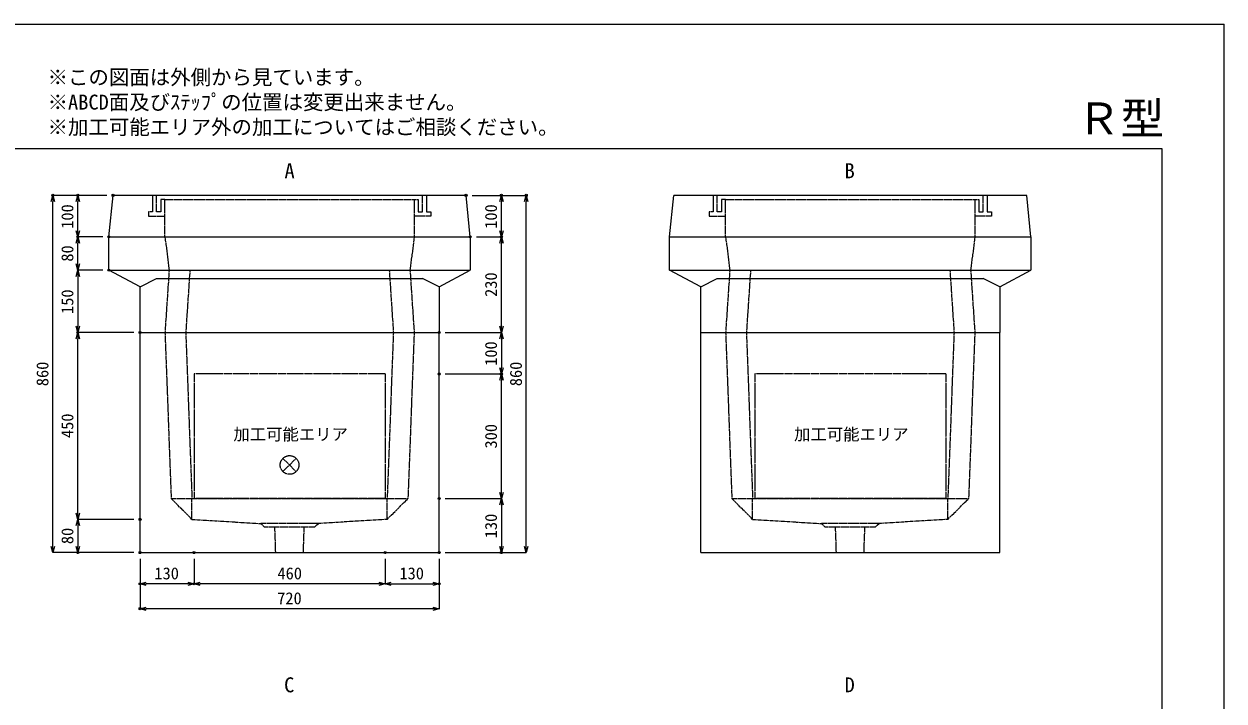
# Model space of a CAD drawing. Units: millimetres, scale not verified. Extents: x -2228 to 2228, y -1575 to 1575.
# Drawn here: x -662 to 2228, y -55 to 1575 of the extents above; entities that cross this region are included whole.
import ezdxf
from ezdxf.enums import TextEntityAlignment as Align

# ---------------------------------------------------------------- set-up
doc = ezdxf.new("R2010")
doc.units = ezdxf.units.MM
doc.header["$LTSCALE"] = 10
doc.header["$PDMODE"] = 32
doc.header["$PDSIZE"] = 5
doc.linetypes.add('LONG_DASHED1', pattern=[7, 6, -1])
doc.linetypes.add('LONG_DOUBLE_CHAIN', pattern=[21.8, 18, -1, 0.6, -0.6, 0.6, -1])
for name, color, linetype, lineweight in [('0-0_D-TTL', 7, 'Continuous', 9), ('0-1_Defpoints', 7, 'Continuous', 9), ('0-3_D-TTL-TXT', 7, 'Continuous', 9), ('0-4_D-STR-TXT', 7, 'Continuous', 9), ('0-5_D-STR', 7, 'LONG_DASHED1', 9), ('0-6_D-STR-STR4', 134, 'LONG_DASHED1', 9), ('0-7_D-STR-DIM', 3, 'Continuous', 9), ('0-8_0', 7, 'Continuous', 9), ('0-A_D-STR-STR5', 1, 'LONG_DOUBLE_CHAIN', 9)]:
    doc.layers.add(name, color=color, linetype=linetype, lineweight=lineweight)
doc.layers.add('0-B_text', color=7, linetype='Continuous')
doc.styles.add('ＭＳ ゴシック', font='')
doc.styles.get('ＭＳ ゴシック').set_extended_font_data('MS Gothic')

# ---------------------------------------------------------------- blocks, each defined once
blk = doc.blocks.new('A$C4DE05FD1')
at = {"layer": '0-0_D-TTL', "color": 134}
for p, q in [((2000, 38000), (57400, 38000)), ((57400, 38000), (57400, 2000))]:
    blk.add_line(p, q, dxfattribs=at)
at = {"layer": '0-1_Defpoints', "color": 134}
for p, q in [((0, 42000), (59400, 42000)), ((59400, 42000), (59400, 0))]:
    blk.add_line(p, q, dxfattribs=at)
at = {"layer": '0-3_D-TTL-TXT', "style": 'ＭＳ ゴシック'}
for s, p in [('※この図面は外側から見ています。', (21630.5, 39907.8)), ('※ABCD面及びｽﾃｯﾌﾟの位置は変更出来ません。', (21630.5, 39107.8)), ('※加工可能エリア外の加工についてはご相談ください。', (21630.5, 38307.8))]:
    blk.add_text(s, height=481.1, dxfattribs=at).set_placement(p, align=Align.BOTTOM_LEFT)
blk = doc.blocks.new('A$C31CA379A')
at = {"layer": '0-4_D-STR-TXT', "style": 'ＭＳ ゴシック'}
for s, p in [('A', (-162.9, -1095.3)), ('B', (17819.3, -1095.3)), ('C', (-175.7, -17595.3)), ('D', (17819.3, -17595.3))]:
    blk.add_text(s, height=481.1, dxfattribs=at).set_placement(p, align=Align.BOTTOM_LEFT)
blk = doc.blocks.new('A$C019679C0')
at = {"layer": '0-5_D-STR', "linetype": 'Continuous'}
for p, q in [((-4350, 0), (-4250, 1000)), ((4250, 1000), (-4250, 1000)), ((4350, 0), (4250, 1000)), ((-4350, 0), (4350, 0))]:
    blk.add_line(p, q, dxfattribs=at)
at = {"layer": '0-5_D-STR'}
for p, q in [((-3000, 0), (-3000, 900)), ((3000, 900), (3000, 0))]:
    blk.add_line(p, q, dxfattribs=at)
at = {"layer": '0-6_D-STR-STR4'}
for points in [[(-3300, 1000), (-3300, 600), (-3400, 600), (-3400, 500), (-3000, 500)], [(-3000, 900), (-3100, 900), (-3100, 600), (-3200, 600), (-3200, 1000)], [(-3000, 900), (3000, 900), (3100, 900)], [(3300, 1000), (3300, 600), (3400, 600), (3400, 500), (3000, 500)], [(3100, 900), (3100, 600), (3200, 600), (3200, 1000)]]:
    blk.add_lwpolyline(points, dxfattribs=at)
blk = doc.blocks.new('_Open30')
at = {"layer": '0-8_0'}
blk.add_line((0, 0), (-10, 0), dxfattribs=at)
blk.add_lwpolyline([(-10, 2.679), (0, 0), (-10, -2.679)], dxfattribs=at)
blk = doc.blocks.new('A$C6FC61387')
at = {"layer": '0-5_D-STR', "linetype": 'Continuous'}
for p, q in [((-4350, 2300), (4350, 2300)), ((-4350, 1500), (-4350, 2300)), ((4350, 2300), (4350, 1500)), ((-4350, 1500), (4350, 1500)), ((-3600, 1100), (-4350, 1500)), ((3600, 1100), (4350, 1500)), ((-3600, 1100), (-3200, 1300)), ((-3200, 1300), (3200, 1300)), ((3600, 1100), (3200, 1300)), ((-3600, 0), (-3600, 1100)), ((3600, 1100), (3600, 0)), ((-3600, 0), (3600, 0))]:
    blk.add_line(p, q, dxfattribs=at)
at = {"layer": '0-5_D-STR'}
for p, q in [((-3000, 2300), (-2900, 1500)), ((3000, 2300), (2900, 1500)), ((-2900, 1500), (-3000, 0)), ((-2400, 1500), (-2500, 0)), ((2400, 1500), (2500, 0)), ((2900, 1500), (3000, 0))]:
    blk.add_line(p, q, dxfattribs=at)
blk = doc.blocks.new('A$C2CAF1EE5')
at = {"layer": '0-5_D-STR', "linetype": 'Continuous'}
for p, q in [((-3600, -5300), (-3600, 0)), ((-3600, 0), (3600, 0)), ((3600, -5300), (3600, 0)), ((-3600, -5300), (3600, -5300))]:
    blk.add_line(p, q, dxfattribs=at)
at = {"layer": '0-5_D-STR'}
for p, q in [((-3000, 0), (-2850, -4000)), ((-2500, 0), (-2350, -4000)), ((2500, 0), (2350, -4000)), ((3000, 0), (2850, -4000)), ((-2350, -4500), (-2850, -4000)), ((-2850, -4000), (2850, -4000)), ((-2350, -4500), (-2350, -4000)), ((2350, -4500), (2850, -4000)), ((2350, -4500), (2350, -4000)), ((-2350, -4500), (-700, -4600)), ((700, -4600), (-700, -4600)), ((-600, -4690), (-700, -4600)), ((600, -4690), (700, -4600)), ((2350, -4500), (700, -4600)), ((600, -4690), (-600, -4690)), ((-333, -5300), (-352.5, -4690)), ((333, -5300), (352.5, -4690))]:
    blk.add_line(p, q, dxfattribs=at)
at = {"layer": '0-A_D-STR-STR5'}
for p, q in [((2300, -1000), (2300, -4000)), ((2300, -4000), (-2300, -4000))]:
    blk.add_line(p, q, dxfattribs=at)
blk.add_lwpolyline([(2300, -1000), (-2300, -1000), (-2300, -4000)], dxfattribs=at)
blk = doc.blocks.new('A$C1C640AAB')
at = {"layer": '0-A_D-STR-STR5'}
for p, q in [((-159.1, -159.1), (159.1, 159.1)), ((-159.1, 159.1), (159.1, -159.1))]:
    blk.add_line(p, q, dxfattribs=at)
blk.add_circle((0, 0), 225, dxfattribs=at)
blk = doc.blocks.new('A$Cc1b5ebfb')
at = {"layer": '0-5_D-STR'}
blk.add_blockref('A$C2CAF1EE5', (0, 0), dxfattribs=at)
at = {"layer": '0-A_D-STR-STR5'}
blk.add_blockref('A$C1C640AAB', (0, -3190), dxfattribs=at)

msp = doc.modelspace()

# ---------------------------------------------------------------- linework, layer by layer
at = {"layer": '0-1_Defpoints'}
for p in [(-592.5, 1162.5), (-532.5, 1162.5), (-447.5, 1162.5), (402.5, 1162.5), (487.5, 1162.5), (547.5, 1162.5), (-532.5, 1062.5), (-457.5, 1062.5), (412.5, 1062.5), (487.5, 1062.5), (-457.5, 982.5), (-532.5, 832.5), (-382.5, 832.5), (337.5, 832.5), (337.5, 832.5), (337.5, 732.5), (487.5, 732.5), (337.5, 432.5), (-382.5, 382.5), (-532.5, 302.5), (-382.5, 302.5), (-382.5, 302.5), (-252.5, 302.5), (207.5, 302.5), (337.5, 302.5), (337.5, 302.5), (487.5, 302.5), (-382.5, 227.5), (-252.5, 227.5), (337.5, 227.5), (-382.5, 167.5)]:
    msp.add_point(p, dxfattribs=at)
at = {"layer": '0-7_D-STR-DIM'}
for p, q in [((-462.5, 1162.5), (-592.5, 1162.5)), ((-462.5, 1162.5), (-532.5, 1162.5)), ((417.5, 1162.5), (487.5, 1162.5)), ((417.5, 1162.5), (547.5, 1162.5)), ((-592.5, 317.5), (-592.5, 1147.5)), ((-532.5, 1077.5), (-532.5, 1147.5)), ((487.5, 1077.5), (487.5, 1147.5)), ((547.5, 317.5), (547.5, 1147.5)), ((-472.5, 1062.5), (-532.5, 1062.5)), ((-472.5, 1062.5), (-532.5, 1062.5)), ((-532.5, 997.5), (-532.5, 1047.5)), ((427.5, 1062.5), (487.5, 1062.5)), ((427.5, 1062.5), (487.5, 1062.5)), ((487.5, 847.5), (487.5, 1047.5)), ((-472.5, 982.5), (-532.5, 982.5)), ((-472.5, 982.5), (-532.5, 982.5)), ((-532.5, 967.5), (-532.5, 847.5)), ((-397.5, 832.5), (-532.5, 832.5)), ((-397.5, 832.5), (-532.5, 832.5)), ((-532.5, 397.5), (-532.5, 817.5)), ((352.5, 832.5), (487.5, 832.5)), ((352.5, 832.5), (487.5, 832.5)), ((487.5, 817.5), (487.5, 747.5)), ((352.5, 732.5), (487.5, 732.5)), ((352.5, 732.5), (487.5, 732.5)), ((487.5, 447.5), (487.5, 717.5)), ((352.5, 432.5), (487.5, 432.5)), ((352.5, 432.5), (487.5, 432.5)), ((487.5, 417.5), (487.5, 317.5)), ((-397.5, 382.5), (-532.5, 382.5)), ((-397.5, 382.5), (-532.5, 382.5)), ((-532.5, 367.5), (-532.5, 317.5)), ((-397.5, 302.5), (-592.5, 302.5)), ((-397.5, 302.5), (-532.5, 302.5)), ((352.5, 302.5), (547.5, 302.5)), ((352.5, 302.5), (487.5, 302.5)), ((-382.5, 287.5), (-382.5, 167.5)), ((-382.5, 287.5), (-382.5, 227.5)), ((-252.5, 287.5), (-252.5, 227.5)), ((-252.5, 287.5), (-252.5, 227.5)), ((207.5, 287.5), (207.5, 227.5)), ((207.5, 287.5), (207.5, 227.5)), ((337.5, 287.5), (337.5, 227.5)), ((337.5, 287.5), (337.5, 167.5)), ((-267.5, 227.5), (-367.5, 227.5)), ((192.5, 227.5), (-237.5, 227.5)), ((222.5, 227.5), (322.5, 227.5)), ((322.5, 167.5), (-367.5, 167.5))]:
    msp.add_line(p, q, dxfattribs=at)

# ---------------------------------------------------------------- block references
at = {"layer": '0-0_D-TTL', "xscale": 0.075, "yscale": 0.075}
msp.add_blockref('A$C4DE05FD1', (-2227.5, -1575), dxfattribs=at)
at = {"layer": '0-4_D-STR-TXT', "xscale": 0.075, "yscale": 0.075}
msp.add_blockref('A$C31CA379A', (-22.5, 1275), dxfattribs=at)
at = {"layer": '0-5_D-STR', "xscale": 0.1, "yscale": 0.1}
for name, p in [('A$C019679C0', (-22.5, 1062.5)), ('A$C019679C0', (1327.5, 1062.5)), ('A$C6FC61387', (-22.5, 832.5)), ('A$C6FC61387', (1327.5, 832.5)), ('A$Cc1b5ebfb', (-22.5, 832.5)), ('A$C2CAF1EE5', (1327.5, 832.5))]:
    msp.add_blockref(name, p, dxfattribs=at)
at = {"layer": '0-7_D-STR-DIM', "xscale": 1.5, "yscale": 1.5}
for p, rotation in [((-592.5, 1162.5), 90), ((-532.5, 1162.5), 90), ((487.5, 1162.5), 90), ((547.5, 1162.5), 90), ((-532.5, 1062.5), 270), ((487.5, 1062.5), 270), ((-532.5, 1062.5), 90), ((487.5, 1062.5), 90), ((-532.5, 982.5), 270), ((-532.5, 982.5), 90), ((-532.5, 832.5), 270), ((487.5, 832.5), 270), ((-532.5, 832.5), 90), ((487.5, 832.5), 90), ((487.5, 732.5), 270), ((487.5, 732.5), 90), ((487.5, 432.5), 270), ((487.5, 432.5), 90), ((-532.5, 382.5), 270), ((-532.5, 382.5), 90), ((-592.5, 302.5), 270), ((-532.5, 302.5), 270), ((487.5, 302.5), 270), ((547.5, 302.5), 270), ((-382.5, 227.5), 180), ((-252.5, 227.5), 180), ((207.5, 227.5), 180), ((-382.5, 167.5), 180)]:
    msp.add_blockref('_Open30', p, dxfattribs=dict(at, rotation=rotation))
for p in [(-252.5, 227.5), (207.5, 227.5), (337.5, 227.5), (337.5, 167.5)]:
    msp.add_blockref('_Open30', p, dxfattribs=at)

# ---------------------------------------------------------------- texts
at = {"layer": '0-7_D-STR-DIM', "style": 'ＭＳ ゴシック'}
for s, p in [('100', (-534.45, 1082.11)), ('100', (485.55, 1082.11)), ('80', (-534.45, 1002.93)), ('230', (485.55, 918.1)), ('150', (-534.45, 877.11)), ('100', (485.55, 752.11)), ('860', (-594.45, 703.18)), ('860', (545.55, 703.18)), ('450', (-534.45, 578.4)), ('300', (485.55, 553.18)), ('130', (485.55, 337.11)), ('80', (-534.45, 322.93))]:
    msp.add_text(s, height=28.89, rotation=90, dxfattribs=at).set_placement(p, align=Align.BOTTOM_LEFT)
for s, p in [('130', (-347.89, 229.45)), ('460', (-51.6, 229.45)), ('130', (242.11, 229.45)), ('720', (-52.2, 169.45))]:
    msp.add_text(s, height=28.89, dxfattribs=at).set_placement(p, align=Align.BOTTOM_LEFT)
at = {"layer": '0-A_D-STR-STR5', "style": 'ＭＳ ゴシック'}
for p in [(-157.84, 564.27), (1192.16, 564.27)]:
    msp.add_text('加工可能エリア', height=28.89, dxfattribs=at).set_placement(p, align=Align.BOTTOM_LEFT)
at = {"layer": '0-B_text', "style": 'ＭＳ ゴシック'}
msp.add_text('Ｒ型', height=76.97, dxfattribs=at).set_placement((1873.48, 1286.06), align=Align.BOTTOM_LEFT)

doc.saveas('drawing.dxf')
